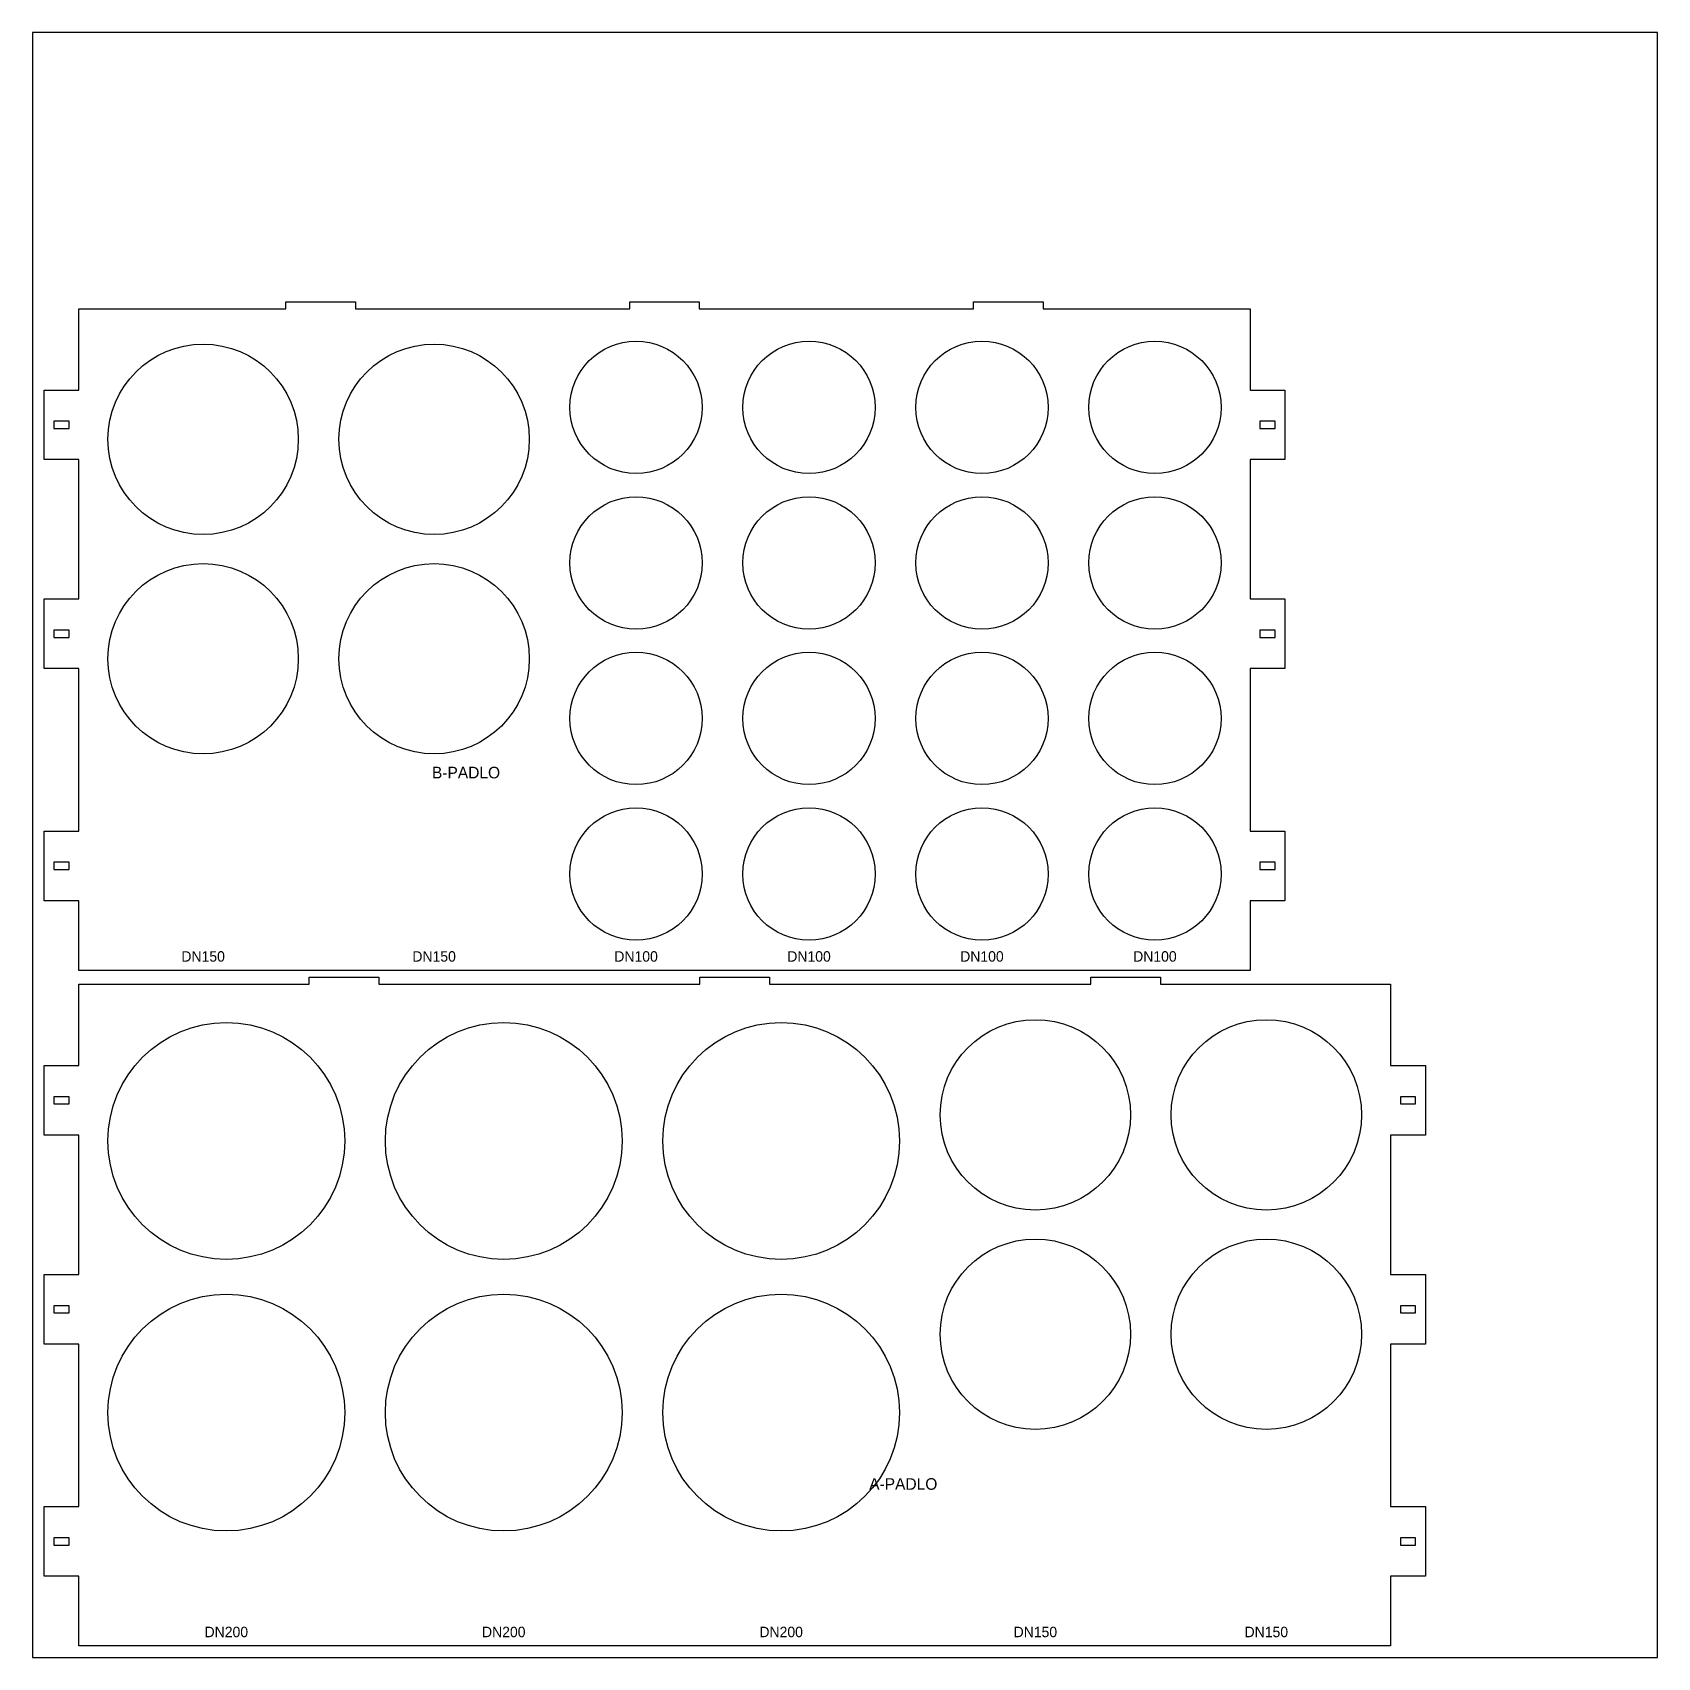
# Model space of a CAD drawing. Header units: millimetres. Extents: x 0 to 1400, y 0 to 1400.
import ezdxf
from ezdxf.enums import TextEntityAlignment as Align

# ---------------------------------------------------------------- set-up
doc = ezdxf.new("R2010")
doc.units = ezdxf.units.MM
for name, color, linetype in [('JELOLES', 5, 'Continuous'), ('TABLA', 8, 'Continuous'), ('VAGAS', 1, 'Continuous')]:
    doc.layers.add(name, color=color, linetype=linetype)

msp = doc.modelspace()

# ---------------------------------------------------------------- linework, layer by layer
at = {"layer": 'TABLA'}
msp.add_lwpolyline([(0, 0), (1400, 0), (1400, 1400), (0, 1400)], close=True, dxfattribs=at)
at = {"layer": 'VAGAS'}
for points in [[(40, 852), (10, 852), (10, 912), (40, 912), (40, 1032), (10, 1032), (10, 1092), (40, 1092), (40, 1162), (218.2, 1162), (218.2, 1168), (278.2, 1168), (278.2, 1162), (514.5, 1162), (514.5, 1168), (574.5, 1168), (574.5, 1162), (810.8, 1162), (810.8, 1168), (870.8, 1168), (870.8, 1162), (1049, 1162), (1049, 1092), (1079, 1092), (1079, 1032), (1049, 1032), (1049, 912), (1079, 912), (1079, 852), (1049, 852), (1049, 712), (1079, 712), (1079, 652), (1049, 652), (1049, 592), (40, 592), (40, 652), (10, 652), (10, 712), (40, 712)], [(18.5, 1065.1), (18.5, 1058.9), (31.5, 1058.9), (31.5, 1065.1)], [(1057.5, 1065.1), (1057.5, 1058.9), (1070.5, 1058.9), (1070.5, 1065.1)], [(18.5, 885.1), (18.5, 878.9), (31.5, 878.9), (31.5, 885.1)], [(1057.5, 878.9), (1070.5, 878.9), (1070.5, 885.1), (1057.5, 885.1)], [(18.5, 678.9), (31.5, 678.9), (31.5, 685.1), (18.5, 685.1)], [(1057.5, 685.1), (1057.5, 678.9), (1070.5, 678.9), (1070.5, 685.1)], [(40, 270), (10, 270), (10, 330), (40, 330), (40, 450), (10, 450), (10, 510), (40, 510), (40, 580), (238.3, 580), (238.3, 586), (298.3, 586), (298.3, 580), (575, 580), (575, 586), (635, 586), (635, 580), (911.7, 580), (911.7, 586), (971.7, 586), (971.7, 580), (1170, 580), (1170, 510), (1200, 510), (1200, 450), (1170, 450), (1170, 330), (1200, 330), (1200, 270), (1170, 270), (1170, 130), (1200, 130), (1200, 70), (1170, 70), (1170, 10), (40, 10), (40, 70), (10, 70), (10, 130), (40, 130)], [(18.5, 483.1), (18.5, 476.9), (31.5, 476.9), (31.5, 483.1)], [(1178.5, 483.1), (1178.5, 476.9), (1191.5, 476.9), (1191.5, 483.1)], [(18.5, 303.1), (18.5, 296.9), (31.5, 296.9), (31.5, 303.1)], [(1178.5, 296.9), (1191.5, 296.9), (1191.5, 303.1), (1178.5, 303.1)], [(18.5, 96.9), (31.5, 96.9), (31.5, 103.1), (18.5, 103.1)], [(1178.5, 103.1), (1178.5, 96.9), (1191.5, 96.9), (1191.5, 103.1)]]:
    msp.add_lwpolyline(points, close=True, dxfattribs=at)
for centre, radius in [((520, 1077), 57), ((669, 1077), 57), ((818, 1077), 57), ((967, 1077), 57), ((147, 1049.5), 82), ((346, 1049.5), 82), ((520, 943), 57), ((669, 943), 57), ((818, 943), 57), ((967, 943), 57), ((147, 860.5), 82), ((346, 860.5), 82), ((520, 809), 57), ((669, 809), 57), ((818, 809), 57), ((967, 809), 57), ((520, 675), 57), ((669, 675), 57), ((818, 675), 57), ((967, 675), 57), ((167, 445), 102), ((406, 445), 102), ((645, 445), 102), ((864, 467.5), 82), ((1063, 467.5), 82), ((864, 278.5), 82), ((1063, 278.5), 82), ((167, 211), 102), ((406, 211), 102), ((645, 211), 102)]:
    msp.add_circle(centre, radius, dxfattribs=at)

# ---------------------------------------------------------------- texts
at = {"layer": 'JELOLES'}
for s, height, p in [('B-PADLO', 10, (373.5, 762.4)), ('DN150', 9, (147, 604)), ('DN150', 9, (346, 604)), ('DN100', 9, (520, 604)), ('DN100', 9, (669, 604)), ('DN100', 9, (818, 604)), ('DN100', 9, (967, 604)), ('A-PADLO', 10, (750.2, 149.5)), ('DN200', 9, (167, 22)), ('DN200', 9, (406, 22)), ('DN200', 9, (645, 22)), ('DN150', 9, (864, 22)), ('DN150', 9, (1063, 22))]:
    msp.add_text(s, height=height, dxfattribs=at).set_placement(p, align=Align.MIDDLE_CENTER)

doc.saveas('drawing.dxf')
